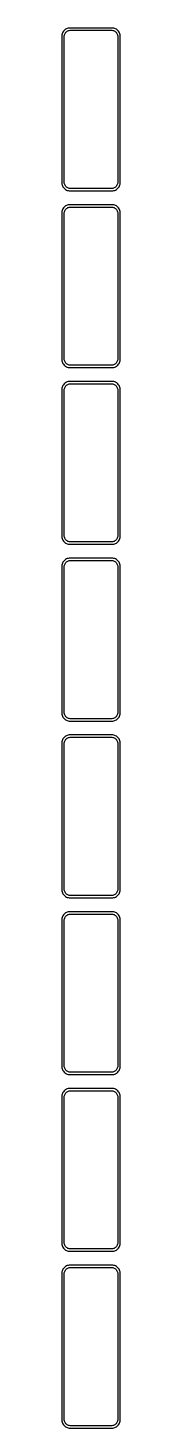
# Model space of a CAD drawing. Header units: metres. Extents: x -19 to 19, y 1658 to 3358.
# Drawn here: x -19 to 19, y 2456 to 3358 of the extents above; entities that cross this region are included whole.
import ezdxf

# ---------------------------------------------------------------- set-up
doc = ezdxf.new("R2010")
doc.units = ezdxf.units.M

msp = doc.modelspace()

# ---------------------------------------------------------------- linework, layer by layer
for p, q in [((-18.7106, 3354.13), (-18.75, 3353.5)), ((-18.75, 3353.5), (-18.75, 3258.5)), ((-18.5929, 3354.74), (-18.7106, 3354.13)), ((-18.3989, 3355.34), (-18.5929, 3354.74)), ((-18.1315, 3355.91), (-18.3989, 3355.34)), ((-17.7951, 3356.44), (-18.1315, 3355.91)), ((-17.3948, 3356.92), (-17.7951, 3356.44)), ((-16.9371, 3357.35), (-17.3948, 3356.92)), ((-17.25, 3353), (-17.2184, 3353.5)), ((-17.25, 3259), (-17.25, 3353)), ((-17.2184, 3353.5), (-17.1243, 3353.99)), ((-17.1243, 3353.99), (-16.9691, 3354.47)), ((-16.9691, 3354.47), (-16.7552, 3354.93)), ((-16.4291, 3357.72), (-16.9371, 3357.35)), ((-16.7552, 3354.93), (-16.4861, 3355.35)), ((-16.4861, 3355.35), (-16.1659, 3355.74)), ((-15.8789, 3358.02), (-16.4291, 3357.72)), ((-16.1659, 3355.74), (-15.7997, 3356.08)), ((-15.2951, 3358.26), (-15.8789, 3358.02)), ((-15.7997, 3356.08), (-15.3933, 3356.38)), ((-15.3933, 3356.38), (-14.9531, 3356.62)), ((-14.6869, 3358.41), (-15.2951, 3358.26)), ((-14.9531, 3356.62), (-14.4861, 3356.8)), ((-14.0639, 3358.49), (-14.6869, 3358.41)), ((-14.4861, 3356.8), (-13.9995, 3356.93)), ((14.0639, 3358.49), (-14.0639, 3358.49)), ((-13.9995, 3356.93), (-13.5012, 3356.99)), ((-13.5012, 3356.99), (13.5012, 3356.99)), ((13.5012, 3356.99), (13.9995, 3356.93)), ((13.9995, 3356.93), (14.4861, 3356.8)), ((14.6869, 3358.41), (14.0639, 3358.49)), ((14.4861, 3356.8), (14.9531, 3356.62)), ((15.2951, 3358.26), (14.6869, 3358.41)), ((14.9531, 3356.62), (15.3933, 3356.38)), ((15.8789, 3358.02), (15.2951, 3358.26)), ((15.3933, 3356.38), (15.7997, 3356.08)), ((15.7997, 3356.08), (16.1659, 3355.74)), ((16.4291, 3357.72), (15.8789, 3358.02)), ((16.1659, 3355.74), (16.4861, 3355.35)), ((16.9371, 3357.35), (16.4291, 3357.72)), ((16.4861, 3355.35), (16.7552, 3354.93)), ((16.7552, 3354.93), (16.9691, 3354.47)), ((17.3948, 3356.92), (16.9371, 3357.35)), ((16.9691, 3354.47), (17.1243, 3353.99)), ((17.1243, 3353.99), (17.2184, 3353.5)), ((17.2184, 3353.5), (17.25, 3353)), ((17.25, 3353), (17.25, 3259)), ((17.7951, 3356.44), (17.3948, 3356.92)), ((18.1315, 3355.91), (17.7951, 3356.44)), ((18.3989, 3355.34), (18.1315, 3355.91)), ((18.5929, 3354.74), (18.3989, 3355.34)), ((18.7106, 3354.13), (18.5929, 3354.74)), ((18.75, 3353.5), (18.7106, 3354.13)), ((18.75, 3258.5), (18.75, 3353.5)), ((-18.75, 3258.5), (-18.7106, 3257.87)), ((-18.7106, 3257.87), (-18.5929, 3257.26)), ((-18.5929, 3257.26), (-18.3989, 3256.66)), ((-18.3989, 3256.66), (-18.1315, 3256.09)), ((-18.1315, 3256.09), (-17.7951, 3255.56)), ((-17.7951, 3255.56), (-17.3948, 3255.08)), ((-17.3948, 3255.08), (-16.9371, 3254.65)), ((-17.2184, 3258.5), (-17.25, 3259)), ((-17.1243, 3258.01), (-17.2184, 3258.5)), ((-16.9691, 3257.53), (-17.1243, 3258.01)), ((-16.7552, 3257.07), (-16.9691, 3257.53)), ((-16.9371, 3254.65), (-16.4291, 3254.28)), ((-16.4861, 3256.65), (-16.7552, 3257.07)), ((-16.1659, 3256.26), (-16.4861, 3256.65)), ((-16.4291, 3254.28), (-15.8789, 3253.98)), ((-15.7997, 3255.92), (-16.1659, 3256.26)), ((-15.8789, 3253.98), (-15.2951, 3253.74)), ((-15.3933, 3255.62), (-15.7997, 3255.92)), ((-14.9531, 3255.38), (-15.3933, 3255.62)), ((-15.2951, 3253.74), (-14.6869, 3253.59)), ((-14.4861, 3255.2), (-14.9531, 3255.38)), ((-14.6869, 3253.59), (-14.0639, 3253.51)), ((-13.9995, 3255.07), (-14.4861, 3255.2)), ((-14.0639, 3253.51), (14.0639, 3253.51)), ((-13.5012, 3255.01), (-13.9995, 3255.07)), ((13.5012, 3255.01), (-13.5012, 3255.01)), ((13.9995, 3255.07), (13.5012, 3255.01)), ((14.4861, 3255.2), (13.9995, 3255.07)), ((14.0639, 3253.51), (14.6869, 3253.59)), ((14.9531, 3255.38), (14.4861, 3255.2)), ((14.6869, 3253.59), (15.2951, 3253.74)), ((15.3933, 3255.62), (14.9531, 3255.38)), ((15.2951, 3253.74), (15.8789, 3253.98)), ((15.7997, 3255.92), (15.3933, 3255.62)), ((16.1659, 3256.26), (15.7997, 3255.92)), ((15.8789, 3253.98), (16.4291, 3254.28)), ((16.4861, 3256.65), (16.1659, 3256.26)), ((16.4291, 3254.28), (16.9371, 3254.65)), ((16.7552, 3257.07), (16.4861, 3256.65)), ((16.9691, 3257.53), (16.7552, 3257.07)), ((16.9371, 3254.65), (17.3948, 3255.08)), ((17.1243, 3258.01), (16.9691, 3257.53)), ((17.2184, 3258.5), (17.1243, 3258.01)), ((17.25, 3259), (17.2184, 3258.5)), ((17.3948, 3255.08), (17.7951, 3255.56)), ((17.7951, 3255.56), (18.1315, 3256.09)), ((18.1315, 3256.09), (18.3989, 3256.66)), ((18.3989, 3256.66), (18.5929, 3257.26)), ((18.5929, 3257.26), (18.7106, 3257.87)), ((18.7106, 3257.87), (18.75, 3258.5)), ((-18.1315, 3241.91), (-18.3989, 3241.34)), ((-17.7951, 3242.44), (-18.1315, 3241.91)), ((-17.3948, 3242.92), (-17.7951, 3242.44)), ((-16.9371, 3243.35), (-17.3948, 3242.92)), ((-16.4291, 3243.72), (-16.9371, 3243.35)), ((-16.4861, 3241.35), (-16.1659, 3241.74)), ((-15.8789, 3244.02), (-16.4291, 3243.72)), ((-16.1659, 3241.74), (-15.7997, 3242.08)), ((-15.2951, 3244.26), (-15.8789, 3244.02)), ((-15.7997, 3242.08), (-15.3933, 3242.38)), ((-15.3933, 3242.38), (-14.9531, 3242.62)), ((-14.6869, 3244.41), (-15.2951, 3244.26)), ((-14.9531, 3242.62), (-14.4861, 3242.8)), ((-14.0639, 3244.49), (-14.6869, 3244.41)), ((-14.4861, 3242.8), (-13.9995, 3242.93)), ((14.0639, 3244.49), (-14.0639, 3244.49)), ((-13.9995, 3242.93), (-13.5012, 3242.99)), ((-13.5012, 3242.99), (13.5012, 3242.99)), ((13.5012, 3242.99), (13.9995, 3242.93)), ((13.9995, 3242.93), (14.4861, 3242.8)), ((14.6869, 3244.41), (14.0639, 3244.49)), ((14.4861, 3242.8), (14.9531, 3242.62)), ((15.2951, 3244.26), (14.6869, 3244.41)), ((14.9531, 3242.62), (15.3933, 3242.38)), ((15.8789, 3244.02), (15.2951, 3244.26)), ((15.3933, 3242.38), (15.7997, 3242.08)), ((15.7997, 3242.08), (16.1659, 3241.74)), ((16.4291, 3243.72), (15.8789, 3244.02)), ((16.1659, 3241.74), (16.4861, 3241.35)), ((16.9371, 3243.35), (16.4291, 3243.72)), ((17.3948, 3242.92), (16.9371, 3243.35)), ((17.7951, 3242.44), (17.3948, 3242.92)), ((18.1315, 3241.91), (17.7951, 3242.44)), ((18.3989, 3241.34), (18.1315, 3241.91)), ((-18.7106, 3240.13), (-18.75, 3239.5)), ((-18.75, 3239.5), (-18.75, 3144.5)), ((-18.5929, 3240.74), (-18.7106, 3240.13)), ((-18.3989, 3241.34), (-18.5929, 3240.74)), ((-17.25, 3239), (-17.2184, 3239.5)), ((-17.25, 3145), (-17.25, 3239)), ((-17.2184, 3239.5), (-17.1243, 3239.99)), ((-17.1243, 3239.99), (-16.9691, 3240.47)), ((-16.9691, 3240.47), (-16.7552, 3240.93)), ((-16.7552, 3240.93), (-16.4861, 3241.35)), ((16.4861, 3241.35), (16.7552, 3240.93)), ((16.7552, 3240.93), (16.9691, 3240.47)), ((16.9691, 3240.47), (17.1243, 3239.99)), ((17.1243, 3239.99), (17.2184, 3239.5)), ((17.2184, 3239.5), (17.25, 3239)), ((17.25, 3239), (17.25, 3145)), ((18.5929, 3240.74), (18.3989, 3241.34)), ((18.7106, 3240.13), (18.5929, 3240.74)), ((18.75, 3239.5), (18.7106, 3240.13)), ((18.75, 3144.5), (18.75, 3239.5)), ((-18.75, 3144.5), (-18.7106, 3143.87)), ((-18.7106, 3143.87), (-18.5929, 3143.26)), ((-18.5929, 3143.26), (-18.3989, 3142.66)), ((-18.3989, 3142.66), (-18.1315, 3142.09)), ((-17.2184, 3144.5), (-17.25, 3145)), ((-17.1243, 3144.01), (-17.2184, 3144.5)), ((-16.9691, 3143.53), (-17.1243, 3144.01)), ((-16.7552, 3143.07), (-16.9691, 3143.53)), ((-16.4861, 3142.65), (-16.7552, 3143.07)), ((-16.1659, 3142.26), (-16.4861, 3142.65)), ((16.4861, 3142.65), (16.1659, 3142.26)), ((16.7552, 3143.07), (16.4861, 3142.65)), ((16.9691, 3143.53), (16.7552, 3143.07)), ((17.1243, 3144.01), (16.9691, 3143.53)), ((17.2184, 3144.5), (17.1243, 3144.01)), ((17.25, 3145), (17.2184, 3144.5)), ((18.1315, 3142.09), (18.3989, 3142.66)), ((18.3989, 3142.66), (18.5929, 3143.26)), ((18.5929, 3143.26), (18.7106, 3143.87)), ((18.7106, 3143.87), (18.75, 3144.5)), ((-18.1315, 3142.09), (-17.7951, 3141.56)), ((-17.7951, 3141.56), (-17.3948, 3141.08)), ((-17.3948, 3141.08), (-16.9371, 3140.65)), ((-16.9371, 3140.65), (-16.4291, 3140.28)), ((-16.4291, 3140.28), (-15.8789, 3139.98)), ((-15.7997, 3141.92), (-16.1659, 3142.26)), ((-15.8789, 3139.98), (-15.2951, 3139.74)), ((-15.3933, 3141.62), (-15.7997, 3141.92)), ((-14.9531, 3141.38), (-15.3933, 3141.62)), ((-15.2951, 3139.74), (-14.6869, 3139.59)), ((-14.4861, 3141.2), (-14.9531, 3141.38)), ((-14.6869, 3139.59), (-14.0639, 3139.51)), ((-13.9995, 3141.07), (-14.4861, 3141.2)), ((-14.0639, 3139.51), (14.0639, 3139.51)), ((-13.5012, 3141.01), (-13.9995, 3141.07)), ((13.5012, 3141.01), (-13.5012, 3141.01)), ((13.9995, 3141.07), (13.5012, 3141.01)), ((14.4861, 3141.2), (13.9995, 3141.07)), ((14.0639, 3139.51), (14.6869, 3139.59)), ((14.9531, 3141.38), (14.4861, 3141.2)), ((14.6869, 3139.59), (15.2951, 3139.74)), ((15.3933, 3141.62), (14.9531, 3141.38)), ((15.2951, 3139.74), (15.8789, 3139.98)), ((15.7997, 3141.92), (15.3933, 3141.62)), ((16.1659, 3142.26), (15.7997, 3141.92)), ((15.8789, 3139.98), (16.4291, 3140.28)), ((16.4291, 3140.28), (16.9371, 3140.65)), ((16.9371, 3140.65), (17.3948, 3141.08)), ((17.3948, 3141.08), (17.7951, 3141.56)), ((17.7951, 3141.56), (18.1315, 3142.09)), ((-18.7106, 3126.13), (-18.75, 3125.5)), ((-18.75, 3125.5), (-18.75, 3030.5)), ((-18.5929, 3126.74), (-18.7106, 3126.13)), ((-18.3989, 3127.34), (-18.5929, 3126.74)), ((-18.1315, 3127.91), (-18.3989, 3127.34)), ((-17.7951, 3128.44), (-18.1315, 3127.91)), ((-17.3948, 3128.92), (-17.7951, 3128.44)), ((-16.9371, 3129.35), (-17.3948, 3128.92)), ((-17.25, 3125), (-17.2184, 3125.5)), ((-17.25, 3031), (-17.25, 3125)), ((-17.2184, 3125.5), (-17.1243, 3125.99)), ((-17.1243, 3125.99), (-16.9691, 3126.47)), ((-16.9691, 3126.47), (-16.7552, 3126.93)), ((-16.4291, 3129.72), (-16.9371, 3129.35)), ((-16.7552, 3126.93), (-16.4861, 3127.35)), ((-16.4861, 3127.35), (-16.1659, 3127.74)), ((-15.8789, 3130.02), (-16.4291, 3129.72)), ((-16.1659, 3127.74), (-15.7997, 3128.08)), ((-15.2951, 3130.26), (-15.8789, 3130.02)), ((-15.7997, 3128.08), (-15.3933, 3128.38)), ((-15.3933, 3128.38), (-14.9531, 3128.62)), ((-14.6869, 3130.41), (-15.2951, 3130.26)), ((-14.9531, 3128.62), (-14.4861, 3128.8)), ((-14.0639, 3130.49), (-14.6869, 3130.41)), ((-14.4861, 3128.8), (-13.9995, 3128.93)), ((14.0639, 3130.49), (-14.0639, 3130.49)), ((-13.9995, 3128.93), (-13.5012, 3128.99)), ((-13.5012, 3128.99), (13.5012, 3128.99)), ((13.5012, 3128.99), (13.9995, 3128.93)), ((13.9995, 3128.93), (14.4861, 3128.8)), ((14.6869, 3130.41), (14.0639, 3130.49)), ((14.4861, 3128.8), (14.9531, 3128.62)), ((15.2951, 3130.26), (14.6869, 3130.41)), ((14.9531, 3128.62), (15.3933, 3128.38)), ((15.8789, 3130.02), (15.2951, 3130.26)), ((15.3933, 3128.38), (15.7997, 3128.08)), ((15.7997, 3128.08), (16.1659, 3127.74)), ((16.4291, 3129.72), (15.8789, 3130.02)), ((16.1659, 3127.74), (16.4861, 3127.35)), ((16.9371, 3129.35), (16.4291, 3129.72)), ((16.4861, 3127.35), (16.7552, 3126.93)), ((16.7552, 3126.93), (16.9691, 3126.47)), ((17.3948, 3128.92), (16.9371, 3129.35)), ((16.9691, 3126.47), (17.1243, 3125.99)), ((17.1243, 3125.99), (17.2184, 3125.5)), ((17.2184, 3125.5), (17.25, 3125)), ((17.25, 3125), (17.25, 3031)), ((17.7951, 3128.44), (17.3948, 3128.92)), ((18.1315, 3127.91), (17.7951, 3128.44)), ((18.3989, 3127.34), (18.1315, 3127.91)), ((18.5929, 3126.74), (18.3989, 3127.34)), ((18.7106, 3126.13), (18.5929, 3126.74)), ((18.75, 3125.5), (18.7106, 3126.13)), ((18.75, 3030.5), (18.75, 3125.5)), ((-18.75, 3030.5), (-18.7106, 3029.87)), ((-18.7106, 3029.87), (-18.5929, 3029.26)), ((-18.5929, 3029.26), (-18.3989, 3028.66)), ((-18.3989, 3028.66), (-18.1315, 3028.09)), ((-18.1315, 3028.09), (-17.7951, 3027.56)), ((-17.7951, 3027.56), (-17.3948, 3027.08)), ((-17.3948, 3027.08), (-16.9371, 3026.65)), ((-17.2184, 3030.5), (-17.25, 3031)), ((-17.1243, 3030.01), (-17.2184, 3030.5)), ((-16.9691, 3029.53), (-17.1243, 3030.01)), ((-16.7552, 3029.07), (-16.9691, 3029.53)), ((-16.9371, 3026.65), (-16.4291, 3026.28)), ((-16.4861, 3028.65), (-16.7552, 3029.07)), ((-16.1659, 3028.26), (-16.4861, 3028.65)), ((-16.4291, 3026.28), (-15.8789, 3025.98)), ((-15.7997, 3027.92), (-16.1659, 3028.26)), ((-15.8789, 3025.98), (-15.2951, 3025.74)), ((-15.3933, 3027.62), (-15.7997, 3027.92)), ((-14.9531, 3027.38), (-15.3933, 3027.62)), ((-15.2951, 3025.74), (-14.6869, 3025.59)), ((-14.4861, 3027.2), (-14.9531, 3027.38)), ((-14.6869, 3025.59), (-14.0639, 3025.51)), ((-13.9995, 3027.07), (-14.4861, 3027.2)), ((-14.0639, 3025.51), (14.0639, 3025.51)), ((-13.5012, 3027.01), (-13.9995, 3027.07)), ((13.5012, 3027.01), (-13.5012, 3027.01)), ((13.9995, 3027.07), (13.5012, 3027.01)), ((14.4861, 3027.2), (13.9995, 3027.07)), ((14.0639, 3025.51), (14.6869, 3025.59)), ((14.9531, 3027.38), (14.4861, 3027.2)), ((14.6869, 3025.59), (15.2951, 3025.74)), ((15.3933, 3027.62), (14.9531, 3027.38)), ((15.2951, 3025.74), (15.8789, 3025.98)), ((15.7997, 3027.92), (15.3933, 3027.62)), ((16.1659, 3028.26), (15.7997, 3027.92)), ((15.8789, 3025.98), (16.4291, 3026.28)), ((16.4861, 3028.65), (16.1659, 3028.26)), ((16.4291, 3026.28), (16.9371, 3026.65)), ((16.7552, 3029.07), (16.4861, 3028.65)), ((16.9691, 3029.53), (16.7552, 3029.07)), ((16.9371, 3026.65), (17.3948, 3027.08)), ((17.1243, 3030.01), (16.9691, 3029.53)), ((17.2184, 3030.5), (17.1243, 3030.01)), ((17.25, 3031), (17.2184, 3030.5)), ((17.3948, 3027.08), (17.7951, 3027.56)), ((17.7951, 3027.56), (18.1315, 3028.09)), ((18.1315, 3028.09), (18.3989, 3028.66)), ((18.3989, 3028.66), (18.5929, 3029.26)), ((18.5929, 3029.26), (18.7106, 3029.87)), ((18.7106, 3029.87), (18.75, 3030.5)), ((-15.8789, 3016.02), (-16.4291, 3015.72)), ((-15.2951, 3016.26), (-15.8789, 3016.02)), ((-14.6869, 3016.41), (-15.2951, 3016.26)), ((-14.0639, 3016.49), (-14.6869, 3016.41)), ((14.0639, 3016.49), (-14.0639, 3016.49)), ((14.6869, 3016.41), (14.0639, 3016.49)), ((15.2951, 3016.26), (14.6869, 3016.41)), ((15.8789, 3016.02), (15.2951, 3016.26)), ((16.4291, 3015.72), (15.8789, 3016.02)), ((-18.7106, 3012.13), (-18.75, 3011.5)), ((-18.75, 3011.5), (-18.75, 2916.5)), ((-18.5929, 3012.74), (-18.7106, 3012.13)), ((-18.3989, 3013.34), (-18.5929, 3012.74)), ((-18.1315, 3013.91), (-18.3989, 3013.34)), ((-17.7951, 3014.44), (-18.1315, 3013.91)), ((-17.3948, 3014.92), (-17.7951, 3014.44)), ((-16.9371, 3015.35), (-17.3948, 3014.92)), ((-17.25, 3011), (-17.2184, 3011.5)), ((-17.25, 2917), (-17.25, 3011)), ((-17.2184, 3011.5), (-17.1243, 3011.99)), ((-17.1243, 3011.99), (-16.9691, 3012.47)), ((-16.9691, 3012.47), (-16.7552, 3012.93)), ((-16.4291, 3015.72), (-16.9371, 3015.35)), ((-16.7552, 3012.93), (-16.4861, 3013.35)), ((-16.4861, 3013.35), (-16.1659, 3013.74)), ((-16.1659, 3013.74), (-15.7997, 3014.08)), ((-15.7997, 3014.08), (-15.3933, 3014.38)), ((-15.3933, 3014.38), (-14.9531, 3014.62)), ((-14.9531, 3014.62), (-14.4861, 3014.8)), ((-14.4861, 3014.8), (-13.9995, 3014.93)), ((-13.9995, 3014.93), (-13.5012, 3014.99)), ((-13.5012, 3014.99), (13.5012, 3014.99)), ((13.5012, 3014.99), (13.9995, 3014.93)), ((13.9995, 3014.93), (14.4861, 3014.8)), ((14.4861, 3014.8), (14.9531, 3014.62)), ((14.9531, 3014.62), (15.3933, 3014.38)), ((15.3933, 3014.38), (15.7997, 3014.08)), ((15.7997, 3014.08), (16.1659, 3013.74)), ((16.1659, 3013.74), (16.4861, 3013.35)), ((16.9371, 3015.35), (16.4291, 3015.72)), ((16.4861, 3013.35), (16.7552, 3012.93)), ((16.7552, 3012.93), (16.9691, 3012.47)), ((17.3948, 3014.92), (16.9371, 3015.35)), ((16.9691, 3012.47), (17.1243, 3011.99)), ((17.1243, 3011.99), (17.2184, 3011.5)), ((17.2184, 3011.5), (17.25, 3011)), ((17.25, 3011), (17.25, 2917)), ((17.7951, 3014.44), (17.3948, 3014.92)), ((18.1315, 3013.91), (17.7951, 3014.44)), ((18.3989, 3013.34), (18.1315, 3013.91)), ((18.5929, 3012.74), (18.3989, 3013.34)), ((18.7106, 3012.13), (18.5929, 3012.74)), ((18.75, 3011.5), (18.7106, 3012.13)), ((18.75, 2916.5), (18.75, 3011.5)), ((-17.2184, 2916.5), (-17.25, 2917)), ((17.25, 2917), (17.2184, 2916.5)), ((-18.75, 2916.5), (-18.7106, 2915.87)), ((-18.7106, 2915.87), (-18.5929, 2915.26)), ((-18.5929, 2915.26), (-18.3989, 2914.66)), ((-18.3989, 2914.66), (-18.1315, 2914.09)), ((-18.1315, 2914.09), (-17.7951, 2913.56)), ((-17.7951, 2913.56), (-17.3948, 2913.08)), ((-17.3948, 2913.08), (-16.9371, 2912.65)), ((-17.1243, 2916.01), (-17.2184, 2916.5)), ((-16.9691, 2915.53), (-17.1243, 2916.01)), ((-16.7552, 2915.07), (-16.9691, 2915.53)), ((-16.9371, 2912.65), (-16.4291, 2912.28)), ((-16.4861, 2914.65), (-16.7552, 2915.07)), ((-16.1659, 2914.26), (-16.4861, 2914.65)), ((-16.4291, 2912.28), (-15.8789, 2911.98)), ((-15.7997, 2913.92), (-16.1659, 2914.26)), ((-15.8789, 2911.98), (-15.2951, 2911.74)), ((-15.3933, 2913.62), (-15.7997, 2913.92)), ((-14.9531, 2913.38), (-15.3933, 2913.62)), ((-15.2951, 2911.74), (-14.6869, 2911.59)), ((-14.4861, 2913.2), (-14.9531, 2913.38)), ((-14.6869, 2911.59), (-14.0639, 2911.51)), ((-13.9995, 2913.07), (-14.4861, 2913.2)), ((-14.0639, 2911.51), (14.0639, 2911.51)), ((-13.5012, 2913.01), (-13.9995, 2913.07)), ((13.5012, 2913.01), (-13.5012, 2913.01)), ((13.9995, 2913.07), (13.5012, 2913.01)), ((14.4861, 2913.2), (13.9995, 2913.07)), ((14.0639, 2911.51), (14.6869, 2911.59)), ((14.9531, 2913.38), (14.4861, 2913.2)), ((14.6869, 2911.59), (15.2951, 2911.74)), ((15.3933, 2913.62), (14.9531, 2913.38)), ((15.2951, 2911.74), (15.8789, 2911.98)), ((15.7997, 2913.92), (15.3933, 2913.62)), ((16.1659, 2914.26), (15.7997, 2913.92)), ((15.8789, 2911.98), (16.4291, 2912.28)), ((16.4861, 2914.65), (16.1659, 2914.26)), ((16.4291, 2912.28), (16.9371, 2912.65)), ((16.7552, 2915.07), (16.4861, 2914.65)), ((16.9691, 2915.53), (16.7552, 2915.07)), ((16.9371, 2912.65), (17.3948, 2913.08)), ((17.1243, 2916.01), (16.9691, 2915.53)), ((17.2184, 2916.5), (17.1243, 2916.01)), ((17.3948, 2913.08), (17.7951, 2913.56)), ((17.7951, 2913.56), (18.1315, 2914.09)), ((18.1315, 2914.09), (18.3989, 2914.66)), ((18.3989, 2914.66), (18.5929, 2915.26)), ((18.5929, 2915.26), (18.7106, 2915.87)), ((18.7106, 2915.87), (18.75, 2916.5)), ((-18.5929, 2898.74), (-18.7106, 2898.13)), ((-18.3989, 2899.34), (-18.5929, 2898.74)), ((-18.1315, 2899.91), (-18.3989, 2899.34)), ((-17.7951, 2900.44), (-18.1315, 2899.91)), ((-17.3948, 2900.92), (-17.7951, 2900.44)), ((-16.9371, 2901.35), (-17.3948, 2900.92)), ((-16.9691, 2898.47), (-16.7552, 2898.93)), ((-16.4291, 2901.72), (-16.9371, 2901.35)), ((-16.7552, 2898.93), (-16.4861, 2899.35)), ((-16.4861, 2899.35), (-16.1659, 2899.74)), ((-15.8789, 2902.02), (-16.4291, 2901.72)), ((-16.1659, 2899.74), (-15.7997, 2900.08)), ((-15.2951, 2902.26), (-15.8789, 2902.02)), ((-15.7997, 2900.08), (-15.3933, 2900.38)), ((-15.3933, 2900.38), (-14.9531, 2900.62)), ((-14.6869, 2902.41), (-15.2951, 2902.26)), ((-14.9531, 2900.62), (-14.4861, 2900.8)), ((-14.0639, 2902.49), (-14.6869, 2902.41)), ((-14.4861, 2900.8), (-13.9995, 2900.93)), ((14.0639, 2902.49), (-14.0639, 2902.49)), ((-13.9995, 2900.93), (-13.5012, 2900.99)), ((-13.5012, 2900.99), (13.5012, 2900.99)), ((13.5012, 2900.99), (13.9995, 2900.93)), ((13.9995, 2900.93), (14.4861, 2900.8)), ((14.6869, 2902.41), (14.0639, 2902.49)), ((14.4861, 2900.8), (14.9531, 2900.62)), ((15.2951, 2902.26), (14.6869, 2902.41)), ((14.9531, 2900.62), (15.3933, 2900.38)), ((15.8789, 2902.02), (15.2951, 2902.26)), ((15.3933, 2900.38), (15.7997, 2900.08)), ((15.7997, 2900.08), (16.1659, 2899.74)), ((16.4291, 2901.72), (15.8789, 2902.02)), ((16.1659, 2899.74), (16.4861, 2899.35)), ((16.9371, 2901.35), (16.4291, 2901.72)), ((16.4861, 2899.35), (16.7552, 2898.93)), ((16.7552, 2898.93), (16.9691, 2898.47)), ((17.3948, 2900.92), (16.9371, 2901.35)), ((17.7951, 2900.44), (17.3948, 2900.92)), ((18.1315, 2899.91), (17.7951, 2900.44)), ((18.3989, 2899.34), (18.1315, 2899.91)), ((18.5929, 2898.74), (18.3989, 2899.34)), ((18.7106, 2898.13), (18.5929, 2898.74)), ((-18.7106, 2898.13), (-18.75, 2897.5)), ((-18.75, 2897.5), (-18.75, 2802.5)), ((-17.25, 2897), (-17.2184, 2897.5)), ((-17.25, 2803), (-17.25, 2897)), ((-17.2184, 2897.5), (-17.1243, 2897.99)), ((-17.1243, 2897.99), (-16.9691, 2898.47)), ((16.9691, 2898.47), (17.1243, 2897.99)), ((17.1243, 2897.99), (17.2184, 2897.5)), ((17.2184, 2897.5), (17.25, 2897)), ((17.25, 2897), (17.25, 2803)), ((18.75, 2897.5), (18.7106, 2898.13)), ((18.75, 2802.5), (18.75, 2897.5)), ((-18.75, 2802.5), (-18.7106, 2801.87)), ((-18.7106, 2801.87), (-18.5929, 2801.26)), ((-18.5929, 2801.26), (-18.3989, 2800.66)), ((-18.3989, 2800.66), (-18.1315, 2800.09)), ((-18.1315, 2800.09), (-17.7951, 2799.56)), ((-17.7951, 2799.56), (-17.3948, 2799.08)), ((-17.2184, 2802.5), (-17.25, 2803)), ((-17.1243, 2802.01), (-17.2184, 2802.5)), ((-16.9691, 2801.53), (-17.1243, 2802.01)), ((-16.7552, 2801.07), (-16.9691, 2801.53)), ((-16.4861, 2800.65), (-16.7552, 2801.07)), ((-16.1659, 2800.26), (-16.4861, 2800.65)), ((-15.7997, 2799.92), (-16.1659, 2800.26)), ((-15.3933, 2799.62), (-15.7997, 2799.92)), ((-14.9531, 2799.38), (-15.3933, 2799.62)), ((-14.4861, 2799.2), (-14.9531, 2799.38)), ((14.9531, 2799.38), (14.4861, 2799.2)), ((15.3933, 2799.62), (14.9531, 2799.38)), ((15.7997, 2799.92), (15.3933, 2799.62)), ((16.1659, 2800.26), (15.7997, 2799.92)), ((16.4861, 2800.65), (16.1659, 2800.26)), ((16.7552, 2801.07), (16.4861, 2800.65)), ((16.9691, 2801.53), (16.7552, 2801.07)), ((17.1243, 2802.01), (16.9691, 2801.53)), ((17.2184, 2802.5), (17.1243, 2802.01)), ((17.25, 2803), (17.2184, 2802.5)), ((17.3948, 2799.08), (17.7951, 2799.56)), ((17.7951, 2799.56), (18.1315, 2800.09)), ((18.1315, 2800.09), (18.3989, 2800.66)), ((18.3989, 2800.66), (18.5929, 2801.26)), ((18.5929, 2801.26), (18.7106, 2801.87)), ((18.7106, 2801.87), (18.75, 2802.5)), ((-17.3948, 2799.08), (-16.9371, 2798.65)), ((-16.9371, 2798.65), (-16.4291, 2798.28)), ((-16.4291, 2798.28), (-15.8789, 2797.98)), ((-15.8789, 2797.98), (-15.2951, 2797.74)), ((-15.2951, 2797.74), (-14.6869, 2797.59)), ((-14.6869, 2797.59), (-14.0639, 2797.51)), ((-13.9995, 2799.07), (-14.4861, 2799.2)), ((-14.0639, 2797.51), (14.0639, 2797.51)), ((-13.5012, 2799.01), (-13.9995, 2799.07)), ((13.5012, 2799.01), (-13.5012, 2799.01)), ((13.9995, 2799.07), (13.5012, 2799.01)), ((14.4861, 2799.2), (13.9995, 2799.07)), ((14.0639, 2797.51), (14.6869, 2797.59)), ((14.6869, 2797.59), (15.2951, 2797.74)), ((15.2951, 2797.74), (15.8789, 2797.98)), ((15.8789, 2797.98), (16.4291, 2798.28)), ((16.4291, 2798.28), (16.9371, 2798.65)), ((16.9371, 2798.65), (17.3948, 2799.08)), ((-18.7106, 2784.13), (-18.75, 2783.5)), ((-18.75, 2783.5), (-18.75, 2688.5)), ((-18.5929, 2784.74), (-18.7106, 2784.13)), ((-18.3989, 2785.34), (-18.5929, 2784.74)), ((-18.1315, 2785.91), (-18.3989, 2785.34)), ((-17.7951, 2786.44), (-18.1315, 2785.91)), ((-17.3948, 2786.92), (-17.7951, 2786.44)), ((-16.9371, 2787.35), (-17.3948, 2786.92)), ((-17.25, 2783), (-17.2184, 2783.5)), ((-17.25, 2689), (-17.25, 2783)), ((-17.2184, 2783.5), (-17.1243, 2783.99)), ((-17.1243, 2783.99), (-16.9691, 2784.47)), ((-16.9691, 2784.47), (-16.7552, 2784.93)), ((-16.4291, 2787.72), (-16.9371, 2787.35)), ((-16.7552, 2784.93), (-16.4861, 2785.35)), ((-16.4861, 2785.35), (-16.1659, 2785.74)), ((-15.8789, 2788.02), (-16.4291, 2787.72)), ((-16.1659, 2785.74), (-15.7997, 2786.08)), ((-15.2951, 2788.26), (-15.8789, 2788.02)), ((-15.7997, 2786.08), (-15.3933, 2786.38)), ((-15.3933, 2786.38), (-14.9531, 2786.62)), ((-14.6869, 2788.41), (-15.2951, 2788.26)), ((-14.9531, 2786.62), (-14.4861, 2786.8)), ((-14.0639, 2788.49), (-14.6869, 2788.41)), ((-14.4861, 2786.8), (-13.9995, 2786.93)), ((14.0639, 2788.49), (-14.0639, 2788.49)), ((-13.9995, 2786.93), (-13.5012, 2786.99)), ((-13.5012, 2786.99), (13.5012, 2786.99)), ((13.5012, 2786.99), (13.9995, 2786.93)), ((13.9995, 2786.93), (14.4861, 2786.8)), ((14.6869, 2788.41), (14.0639, 2788.49)), ((14.4861, 2786.8), (14.9531, 2786.62)), ((15.2951, 2788.26), (14.6869, 2788.41)), ((14.9531, 2786.62), (15.3933, 2786.38)), ((15.8789, 2788.02), (15.2951, 2788.26)), ((15.3933, 2786.38), (15.7997, 2786.08)), ((15.7997, 2786.08), (16.1659, 2785.74)), ((16.4291, 2787.72), (15.8789, 2788.02)), ((16.1659, 2785.74), (16.4861, 2785.35)), ((16.9371, 2787.35), (16.4291, 2787.72)), ((16.4861, 2785.35), (16.7552, 2784.93)), ((16.7552, 2784.93), (16.9691, 2784.47)), ((17.3948, 2786.92), (16.9371, 2787.35)), ((16.9691, 2784.47), (17.1243, 2783.99)), ((17.1243, 2783.99), (17.2184, 2783.5)), ((17.2184, 2783.5), (17.25, 2783)), ((17.25, 2783), (17.25, 2689)), ((17.7951, 2786.44), (17.3948, 2786.92)), ((18.1315, 2785.91), (17.7951, 2786.44)), ((18.3989, 2785.34), (18.1315, 2785.91)), ((18.5929, 2784.74), (18.3989, 2785.34)), ((18.7106, 2784.13), (18.5929, 2784.74)), ((18.75, 2783.5), (18.7106, 2784.13)), ((18.75, 2688.5), (18.75, 2783.5)), ((-18.75, 2688.5), (-18.7106, 2687.87)), ((-18.7106, 2687.87), (-18.5929, 2687.26)), ((-18.5929, 2687.26), (-18.3989, 2686.66)), ((-18.3989, 2686.66), (-18.1315, 2686.09)), ((-18.1315, 2686.09), (-17.7951, 2685.56)), ((-17.7951, 2685.56), (-17.3948, 2685.08)), ((-17.3948, 2685.08), (-16.9371, 2684.65)), ((-17.2184, 2688.5), (-17.25, 2689)), ((-17.1243, 2688.01), (-17.2184, 2688.5)), ((-16.9691, 2687.53), (-17.1243, 2688.01)), ((-16.7552, 2687.07), (-16.9691, 2687.53)), ((-16.9371, 2684.65), (-16.4291, 2684.28)), ((-16.4861, 2686.65), (-16.7552, 2687.07)), ((-16.1659, 2686.26), (-16.4861, 2686.65)), ((-16.4291, 2684.28), (-15.8789, 2683.98)), ((-15.7997, 2685.92), (-16.1659, 2686.26)), ((-15.8789, 2683.98), (-15.2951, 2683.74)), ((-15.3933, 2685.62), (-15.7997, 2685.92)), ((-14.9531, 2685.38), (-15.3933, 2685.62)), ((-15.2951, 2683.74), (-14.6869, 2683.59)), ((-14.4861, 2685.2), (-14.9531, 2685.38)), ((-14.6869, 2683.59), (-14.0639, 2683.51)), ((-13.9995, 2685.07), (-14.4861, 2685.2)), ((-14.0639, 2683.51), (14.0639, 2683.51)), ((-13.5012, 2685.01), (-13.9995, 2685.07)), ((13.5012, 2685.01), (-13.5012, 2685.01)), ((13.9995, 2685.07), (13.5012, 2685.01)), ((14.4861, 2685.2), (13.9995, 2685.07)), ((14.0639, 2683.51), (14.6869, 2683.59)), ((14.9531, 2685.38), (14.4861, 2685.2)), ((14.6869, 2683.59), (15.2951, 2683.74)), ((15.3933, 2685.62), (14.9531, 2685.38)), ((15.2951, 2683.74), (15.8789, 2683.98)), ((15.7997, 2685.92), (15.3933, 2685.62)), ((16.1659, 2686.26), (15.7997, 2685.92)), ((15.8789, 2683.98), (16.4291, 2684.28)), ((16.4861, 2686.65), (16.1659, 2686.26)), ((16.4291, 2684.28), (16.9371, 2684.65)), ((16.7552, 2687.07), (16.4861, 2686.65)), ((16.9691, 2687.53), (16.7552, 2687.07)), ((16.9371, 2684.65), (17.3948, 2685.08)), ((17.1243, 2688.01), (16.9691, 2687.53)), ((17.2184, 2688.5), (17.1243, 2688.01)), ((17.25, 2689), (17.2184, 2688.5)), ((17.3948, 2685.08), (17.7951, 2685.56)), ((17.7951, 2685.56), (18.1315, 2686.09)), ((18.1315, 2686.09), (18.3989, 2686.66)), ((18.3989, 2686.66), (18.5929, 2687.26)), ((18.5929, 2687.26), (18.7106, 2687.87)), ((18.7106, 2687.87), (18.75, 2688.5)), ((-17.3948, 2672.92), (-17.7951, 2672.44)), ((-16.9371, 2673.35), (-17.3948, 2672.92)), ((-16.4291, 2673.72), (-16.9371, 2673.35)), ((-15.8789, 2674.02), (-16.4291, 2673.72)), ((-15.2951, 2674.26), (-15.8789, 2674.02)), ((-14.6869, 2674.41), (-15.2951, 2674.26)), ((-14.0639, 2674.49), (-14.6869, 2674.41)), ((-14.4861, 2672.8), (-13.9995, 2672.93)), ((14.0639, 2674.49), (-14.0639, 2674.49)), ((-13.9995, 2672.93), (-13.5012, 2672.99)), ((-13.5012, 2672.99), (13.5012, 2672.99)), ((13.5012, 2672.99), (13.9995, 2672.93)), ((13.9995, 2672.93), (14.4861, 2672.8)), ((14.6869, 2674.41), (14.0639, 2674.49)), ((15.2951, 2674.26), (14.6869, 2674.41)), ((15.8789, 2674.02), (15.2951, 2674.26)), ((16.4291, 2673.72), (15.8789, 2674.02)), ((16.9371, 2673.35), (16.4291, 2673.72)), ((17.3948, 2672.92), (16.9371, 2673.35)), ((17.7951, 2672.44), (17.3948, 2672.92)), ((-18.7106, 2670.13), (-18.75, 2669.5)), ((-18.75, 2669.5), (-18.75, 2574.5)), ((-18.5929, 2670.74), (-18.7106, 2670.13)), ((-18.3989, 2671.34), (-18.5929, 2670.74)), ((-18.1315, 2671.91), (-18.3989, 2671.34)), ((-17.7951, 2672.44), (-18.1315, 2671.91)), ((-17.25, 2669), (-17.2184, 2669.5)), ((-17.25, 2575), (-17.25, 2669)), ((-17.2184, 2669.5), (-17.1243, 2669.99)), ((-17.1243, 2669.99), (-16.9691, 2670.47)), ((-16.9691, 2670.47), (-16.7552, 2670.93)), ((-16.7552, 2670.93), (-16.4861, 2671.35)), ((-16.4861, 2671.35), (-16.1659, 2671.74)), ((-16.1659, 2671.74), (-15.7997, 2672.08)), ((-15.7997, 2672.08), (-15.3933, 2672.38)), ((-15.3933, 2672.38), (-14.9531, 2672.62)), ((-14.9531, 2672.62), (-14.4861, 2672.8)), ((14.4861, 2672.8), (14.9531, 2672.62)), ((14.9531, 2672.62), (15.3933, 2672.38)), ((15.3933, 2672.38), (15.7997, 2672.08)), ((15.7997, 2672.08), (16.1659, 2671.74)), ((16.1659, 2671.74), (16.4861, 2671.35)), ((16.4861, 2671.35), (16.7552, 2670.93)), ((16.7552, 2670.93), (16.9691, 2670.47)), ((16.9691, 2670.47), (17.1243, 2669.99)), ((17.1243, 2669.99), (17.2184, 2669.5)), ((17.2184, 2669.5), (17.25, 2669)), ((17.25, 2669), (17.25, 2575)), ((18.1315, 2671.91), (17.7951, 2672.44)), ((18.3989, 2671.34), (18.1315, 2671.91)), ((18.5929, 2670.74), (18.3989, 2671.34)), ((18.7106, 2670.13), (18.5929, 2670.74)), ((18.75, 2669.5), (18.7106, 2670.13)), ((18.75, 2574.5), (18.75, 2669.5)), ((-18.75, 2574.5), (-18.7106, 2573.87)), ((-18.7106, 2573.87), (-18.5929, 2573.26)), ((-17.2184, 2574.5), (-17.25, 2575)), ((-17.1243, 2574.01), (-17.2184, 2574.5)), ((-16.9691, 2573.53), (-17.1243, 2574.01)), ((-16.7552, 2573.07), (-16.9691, 2573.53)), ((16.9691, 2573.53), (16.7552, 2573.07)), ((17.1243, 2574.01), (16.9691, 2573.53)), ((17.2184, 2574.5), (17.1243, 2574.01)), ((17.25, 2575), (17.2184, 2574.5)), ((18.5929, 2573.26), (18.7106, 2573.87)), ((18.7106, 2573.87), (18.75, 2574.5)), ((-18.5929, 2573.26), (-18.3989, 2572.66)), ((-18.3989, 2572.66), (-18.1315, 2572.09)), ((-18.1315, 2572.09), (-17.7951, 2571.56)), ((-17.7951, 2571.56), (-17.3948, 2571.08)), ((-17.3948, 2571.08), (-16.9371, 2570.65)), ((-16.9371, 2570.65), (-16.4291, 2570.28)), ((-16.4861, 2572.65), (-16.7552, 2573.07)), ((-16.1659, 2572.26), (-16.4861, 2572.65)), ((-16.4291, 2570.28), (-15.8789, 2569.98)), ((-15.7997, 2571.92), (-16.1659, 2572.26)), ((-15.8789, 2569.98), (-15.2951, 2569.74)), ((-15.3933, 2571.62), (-15.7997, 2571.92)), ((-14.9531, 2571.38), (-15.3933, 2571.62)), ((-15.2951, 2569.74), (-14.6869, 2569.59)), ((-14.4861, 2571.2), (-14.9531, 2571.38)), ((-14.6869, 2569.59), (-14.0639, 2569.51)), ((-13.9995, 2571.07), (-14.4861, 2571.2)), ((-14.0639, 2569.51), (14.0639, 2569.51)), ((-13.5012, 2571.01), (-13.9995, 2571.07)), ((13.5012, 2571.01), (-13.5012, 2571.01)), ((13.9995, 2571.07), (13.5012, 2571.01)), ((14.4861, 2571.2), (13.9995, 2571.07)), ((14.0639, 2569.51), (14.6869, 2569.59)), ((14.9531, 2571.38), (14.4861, 2571.2)), ((14.6869, 2569.59), (15.2951, 2569.74)), ((15.3933, 2571.62), (14.9531, 2571.38)), ((15.2951, 2569.74), (15.8789, 2569.98)), ((15.7997, 2571.92), (15.3933, 2571.62)), ((16.1659, 2572.26), (15.7997, 2571.92)), ((15.8789, 2569.98), (16.4291, 2570.28)), ((16.4861, 2572.65), (16.1659, 2572.26)), ((16.4291, 2570.28), (16.9371, 2570.65)), ((16.7552, 2573.07), (16.4861, 2572.65)), ((16.9371, 2570.65), (17.3948, 2571.08)), ((17.3948, 2571.08), (17.7951, 2571.56)), ((17.7951, 2571.56), (18.1315, 2572.09)), ((18.1315, 2572.09), (18.3989, 2572.66)), ((18.3989, 2572.66), (18.5929, 2573.26)), ((-18.7106, 2556.13), (-18.75, 2555.5)), ((-18.75, 2555.5), (-18.75, 2460.5)), ((-18.5929, 2556.74), (-18.7106, 2556.13)), ((-18.3989, 2557.34), (-18.5929, 2556.74)), ((-18.1315, 2557.91), (-18.3989, 2557.34)), ((-17.7951, 2558.44), (-18.1315, 2557.91)), ((-17.3948, 2558.92), (-17.7951, 2558.44)), ((-16.9371, 2559.35), (-17.3948, 2558.92)), ((-17.25, 2555), (-17.2184, 2555.5)), ((-17.2184, 2555.5), (-17.1243, 2555.99)), ((-17.1243, 2555.99), (-16.9691, 2556.47)), ((-16.9691, 2556.47), (-16.7552, 2556.93)), ((-16.4291, 2559.72), (-16.9371, 2559.35)), ((-16.7552, 2556.93), (-16.4861, 2557.35)), ((-16.4861, 2557.35), (-16.1659, 2557.74)), ((-15.8789, 2560.02), (-16.4291, 2559.72)), ((-16.1659, 2557.74), (-15.7997, 2558.08)), ((-15.2951, 2560.26), (-15.8789, 2560.02)), ((-15.7997, 2558.08), (-15.3933, 2558.38)), ((-15.3933, 2558.38), (-14.9531, 2558.62)), ((-14.6869, 2560.41), (-15.2951, 2560.26)), ((-14.9531, 2558.62), (-14.4861, 2558.8)), ((-14.0639, 2560.49), (-14.6869, 2560.41)), ((-14.4861, 2558.8), (-13.9995, 2558.93)), ((14.0639, 2560.49), (-14.0639, 2560.49)), ((-13.9995, 2558.93), (-13.5012, 2558.99)), ((-13.5012, 2558.99), (13.5012, 2558.99)), ((13.5012, 2558.99), (13.9995, 2558.93)), ((13.9995, 2558.93), (14.4861, 2558.8)), ((14.6869, 2560.41), (14.0639, 2560.49)), ((14.4861, 2558.8), (14.9531, 2558.62)), ((15.2951, 2560.26), (14.6869, 2560.41)), ((14.9531, 2558.62), (15.3933, 2558.38)), ((15.8789, 2560.02), (15.2951, 2560.26)), ((15.3933, 2558.38), (15.7997, 2558.08)), ((15.7997, 2558.08), (16.1659, 2557.74)), ((16.4291, 2559.72), (15.8789, 2560.02)), ((16.1659, 2557.74), (16.4861, 2557.35)), ((16.9371, 2559.35), (16.4291, 2559.72)), ((16.4861, 2557.35), (16.7552, 2556.93)), ((16.7552, 2556.93), (16.9691, 2556.47)), ((17.3948, 2558.92), (16.9371, 2559.35)), ((16.9691, 2556.47), (17.1243, 2555.99)), ((17.1243, 2555.99), (17.2184, 2555.5)), ((17.2184, 2555.5), (17.25, 2555)), ((17.7951, 2558.44), (17.3948, 2558.92)), ((18.1315, 2557.91), (17.7951, 2558.44)), ((18.3989, 2557.34), (18.1315, 2557.91)), ((18.5929, 2556.74), (18.3989, 2557.34)), ((18.7106, 2556.13), (18.5929, 2556.74)), ((18.75, 2555.5), (18.7106, 2556.13)), ((18.75, 2460.5), (18.75, 2555.5)), ((-17.25, 2461), (-17.25, 2555)), ((17.25, 2555), (17.25, 2461)), ((-18.75, 2460.5), (-18.7106, 2459.87)), ((-18.7106, 2459.87), (-18.5929, 2459.26)), ((-18.5929, 2459.26), (-18.3989, 2458.66)), ((-18.3989, 2458.66), (-18.1315, 2458.09)), ((-18.1315, 2458.09), (-17.7951, 2457.56)), ((-17.7951, 2457.56), (-17.3948, 2457.08)), ((-17.3948, 2457.08), (-16.9371, 2456.65)), ((-17.2184, 2460.5), (-17.25, 2461)), ((-17.1243, 2460.01), (-17.2184, 2460.5)), ((-16.9691, 2459.53), (-17.1243, 2460.01)), ((-16.7552, 2459.07), (-16.9691, 2459.53)), ((-16.9371, 2456.65), (-16.4291, 2456.28)), ((-16.4861, 2458.65), (-16.7552, 2459.07)), ((-16.1659, 2458.26), (-16.4861, 2458.65)), ((-16.4291, 2456.28), (-15.8789, 2455.98)), ((-15.7997, 2457.92), (-16.1659, 2458.26)), ((-15.3933, 2457.62), (-15.7997, 2457.92)), ((-14.9531, 2457.38), (-15.3933, 2457.62)), ((-14.4861, 2457.2), (-14.9531, 2457.38)), ((-13.9995, 2457.07), (-14.4861, 2457.2)), ((-13.5012, 2457.01), (-13.9995, 2457.07)), ((13.5012, 2457.01), (-13.5012, 2457.01)), ((13.9995, 2457.07), (13.5012, 2457.01)), ((14.4861, 2457.2), (13.9995, 2457.07)), ((14.9531, 2457.38), (14.4861, 2457.2)), ((15.3933, 2457.62), (14.9531, 2457.38)), ((15.7997, 2457.92), (15.3933, 2457.62)), ((16.1659, 2458.26), (15.7997, 2457.92)), ((15.8789, 2455.98), (16.4291, 2456.28)), ((16.4861, 2458.65), (16.1659, 2458.26)), ((16.4291, 2456.28), (16.9371, 2456.65)), ((16.7552, 2459.07), (16.4861, 2458.65)), ((16.9691, 2459.53), (16.7552, 2459.07)), ((16.9371, 2456.65), (17.3948, 2457.08)), ((17.1243, 2460.01), (16.9691, 2459.53)), ((17.2184, 2460.5), (17.1243, 2460.01)), ((17.25, 2461), (17.2184, 2460.5)), ((17.3948, 2457.08), (17.7951, 2457.56)), ((17.7951, 2457.56), (18.1315, 2458.09)), ((18.1315, 2458.09), (18.3989, 2458.66)), ((18.3989, 2458.66), (18.5929, 2459.26)), ((18.5929, 2459.26), (18.7106, 2459.87)), ((18.7106, 2459.87), (18.75, 2460.5)), ((-15.8789, 2455.98), (-15.2951, 2455.74)), ((-15.2951, 2455.74), (-14.6869, 2455.59)), ((-14.6869, 2455.59), (-14.0639, 2455.51)), ((-14.0639, 2455.51), (14.0639, 2455.51)), ((14.0639, 2455.51), (14.6869, 2455.59)), ((14.6869, 2455.59), (15.2951, 2455.74)), ((15.2951, 2455.74), (15.8789, 2455.98))]:
    msp.add_line(p, q)

doc.saveas('drawing.dxf')
